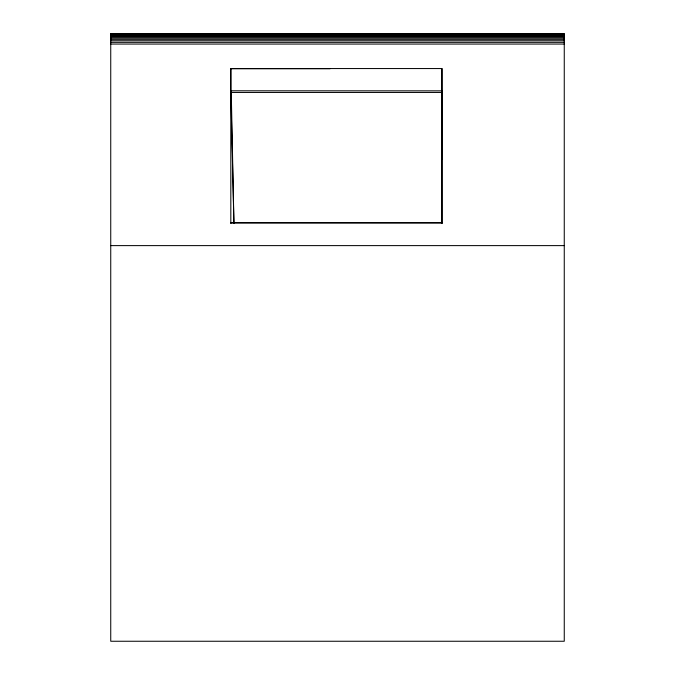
<?xml version="1.0" encoding="UTF-8"?>
<svg xmlns="http://www.w3.org/2000/svg" width="675" height="675" viewBox="0 0 675 675"><rect width="100%" height="100%" fill="white"/><g stroke="black" fill="none" stroke-linecap="round" stroke-linejoin="round"><path stroke-width="1.01" d="M441.931 68.555L441.965 223.467L441.931 68.555L230.816 68.555L230.816 90.796L442.319 90.847M230.825 223.493L230.816 68.555M110.742 33.826L564.258 33.843L564.258 641.25L110.742 641.25L110.742 33.75M110.742 34.552L564.258 34.552M110.742 35.167L564.258 35.167M110.742 35.961L564.258 35.961M110.742 36.922L564.258 36.922M110.742 38.045L564.258 38.045M110.742 39.319L564.258 39.319M110.742 40.753L564.258 40.753M110.742 42.331L564.258 42.331M110.742 44.052L564.258 44.052M230.816 68.723L330.134 68.715M110.742 245.616L564.258 245.616M231.247 91.733L233.921 223.349L230.833 92.441L441.956 92.441L442.462 159.502M564.258 34.062L110.742 34.062L564.258 34.104M441.939 222.826L230.825 222.817L441.939 222.826"/></g></svg>
